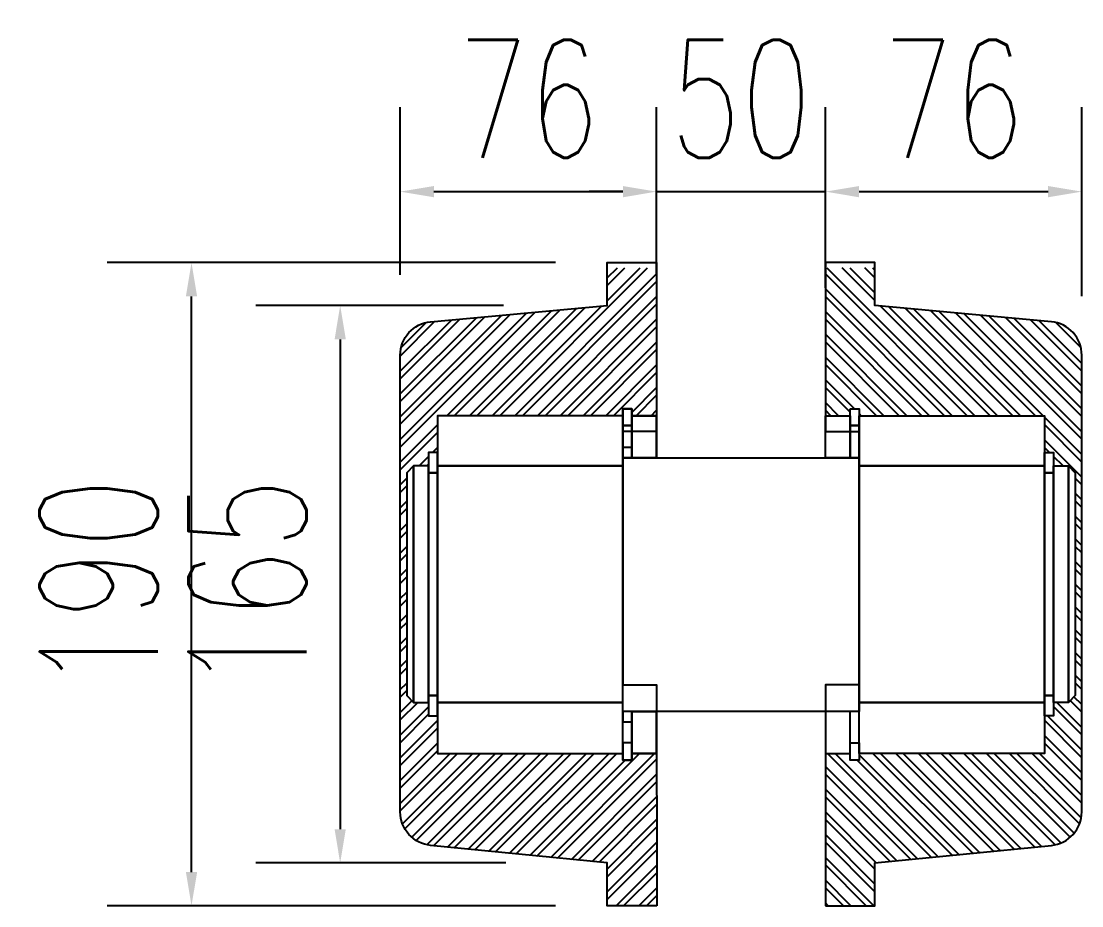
# Model space of a CAD drawing. Header units: millimetres. Extents: x -1443632 to -1307761, y 1430256 to 1527696.
# Drawn here: x -1430084.8 to -1429770.5, y 1498276.1 to 1498538 of the extents above; entities that cross this region are included whole.
import ezdxf

# ---------------------------------------------------------------- set-up
doc = ezdxf.new("R2010")
doc.units = ezdxf.units.MM
doc.header["$LTSCALE"] = 10
doc.layers.get('DEFPOINTS').update_dxf_attribs({"linetype": 'CONTINUOUS'})
for name, color, linetype in [('PUB_DIM', 3, 'CONTINUOUS'), ('WALL', 9, 'CONTINUOUS'), ('钢', 172, 'CONTINUOUS')]:
    doc.layers.add(name, color=color, linetype=linetype)
doc.styles.add('STANDARD_T3', font='simplex.shx', dxfattribs={"width": 0.7, "bigfont": 'gbcbig.shx'})
doc.dimstyles.new('W&&10', dxfattribs={"dimtxt": 35, "dimasz": 10, "dimexe": 25, "dimexo": 30, "dimgap": 10, "dimtad": 1, "dimdec": 0, "dimzin": 0, "dimdsep": 46, "dimtxsty": 'STANDARD_T3', "dimcen": 0.09, "dimclrd": 1, "dimclre": 1, "dimclrt": 7, "dimazin": 2, "dimtfac": 1, "dimtdec": 0, "dimtix": 1, "dimtmove": 2, "dimatfit": 3, "dimfxl": 0, "dimtolj": 1, "dimtzin": 0, "dimarcsym": 0})

# ---------------------------------------------------------------- blocks, each defined once
blk = doc.blocks.new('*D916')
at = {"layer": 'DEFPOINTS', "color": 0, "transparency": 16777216}
for p in [(-1429846.53, 1498487.57), (-1429896.53, 1498456.56), (-1429846.53, 1498456.56)]:
    blk.add_point(p, dxfattribs=at)
at = {"layer": 'PUB_DIM', "color": 1, "lineweight": -2, "transparency": 16777216}
for p, q in [((-1429896.53, 1498486.56), (-1429896.53, 1498512.57)), ((-1429846.53, 1498486.56), (-1429846.53, 1498512.57)), ((-1429906.53, 1498487.57), (-1429916.53, 1498487.57)), ((-1429896.53, 1498487.57), (-1429846.53, 1498487.57)), ((-1429836.53, 1498487.57), (-1429826.53, 1498487.57))]:
    blk.add_line(p, q, dxfattribs=at)
at = {"layer": 'PUB_DIM', "color": 1, "transparency": 16777216}
for points in [[(-1429906.53, 1498489.23), (-1429906.53, 1498485.9), (-1429896.53, 1498487.57)], [(-1429836.53, 1498489.23), (-1429836.53, 1498485.9), (-1429846.53, 1498487.57)]]:
    blk.add_solid(points, dxfattribs=at)
at = {"layer": 'PUB_DIM', "color": 7, "transparency": 16777216, "insert": (-1429871.53, 1498515.07), "char_height": 35, "attachment_point": 5, "style": 'STANDARD_T3'}
blk.add_mtext('\\A1;50', dxfattribs=at)
blk = doc.blocks.new('*D917')
at = {"layer": 'DEFPOINTS', "color": 0, "transparency": 16777216}
for p in [(-1429896.53, 1498487.57), (-1429972.52, 1498432.89), (-1429896.53, 1498432.89)]:
    blk.add_point(p, dxfattribs=at)
at = {"layer": 'PUB_DIM', "color": 1, "lineweight": -2, "transparency": 16777216}
for p, q in [((-1429972.52, 1498462.89), (-1429972.52, 1498512.57)), ((-1429896.53, 1498462.89), (-1429896.53, 1498512.57)), ((-1429962.52, 1498487.57), (-1429906.53, 1498487.57))]:
    blk.add_line(p, q, dxfattribs=at)
at = {"layer": 'PUB_DIM', "color": 1, "transparency": 16777216}
for points in [[(-1429962.52, 1498489.23), (-1429962.52, 1498485.9), (-1429972.52, 1498487.57)], [(-1429906.53, 1498489.23), (-1429906.53, 1498485.9), (-1429896.53, 1498487.57)]]:
    blk.add_solid(points, dxfattribs=at)
at = {"layer": 'PUB_DIM', "color": 7, "transparency": 16777216, "insert": (-1429934.52, 1498515.07), "char_height": 35, "attachment_point": 5, "style": 'STANDARD_T3'}
blk.add_mtext('\\A1;76', dxfattribs=at)
blk = doc.blocks.new('*D918')
at = {"layer": 'DEFPOINTS', "color": 0, "transparency": 16777216}
for p in [(-1429770.55, 1498487.57), (-1429846.53, 1498429.09), (-1429770.55, 1498426.61)]:
    blk.add_point(p, dxfattribs=at)
at = {"layer": 'PUB_DIM', "color": 1, "lineweight": -2, "transparency": 16777216}
for p, q in [((-1429846.53, 1498459.09), (-1429846.53, 1498512.57)), ((-1429770.55, 1498456.61), (-1429770.55, 1498512.57)), ((-1429836.53, 1498487.57), (-1429780.55, 1498487.57))]:
    blk.add_line(p, q, dxfattribs=at)
at = {"layer": 'PUB_DIM', "color": 1, "transparency": 16777216}
for points in [[(-1429836.53, 1498489.23), (-1429836.53, 1498485.9), (-1429846.53, 1498487.57)], [(-1429780.55, 1498489.23), (-1429780.55, 1498485.9), (-1429770.55, 1498487.57)]]:
    blk.add_solid(points, dxfattribs=at)
at = {"layer": 'PUB_DIM', "color": 7, "transparency": 16777216, "insert": (-1429808.54, 1498515.07), "char_height": 35, "attachment_point": 5, "style": 'STANDARD_T3'}
blk.add_mtext('\\A1;76', dxfattribs=at)
blk = doc.blocks.new('*D919')
at = {"layer": 'DEFPOINTS', "color": 0, "transparency": 16777216}
for p in [(-1429911.88, 1498453.82), (-1429990.31, 1498288.75), (-1429911.21, 1498288.75)]:
    blk.add_point(p, dxfattribs=at)
at = {"layer": 'PUB_DIM', "color": 1, "lineweight": -2, "transparency": 16777216}
for p, q in [((-1429941.88, 1498453.82), (-1430015.31, 1498453.82)), ((-1429990.31, 1498443.82), (-1429990.31, 1498298.75)), ((-1429941.21, 1498288.75), (-1430015.31, 1498288.75))]:
    blk.add_line(p, q, dxfattribs=at)
at = {"layer": 'PUB_DIM', "color": 1, "transparency": 16777216}
for points in [[(-1429991.97, 1498443.82), (-1429988.64, 1498443.82), (-1429990.31, 1498453.82)], [(-1429991.97, 1498298.75), (-1429988.64, 1498298.75), (-1429990.31, 1498288.75)]]:
    blk.add_solid(points, dxfattribs=at)
at = {"layer": 'PUB_DIM', "color": 7, "transparency": 16777216, "insert": (-1430017.81, 1498371.28), "char_height": 35, "attachment_point": 5, "rotation": 90, "style": 'STANDARD_T3'}
blk.add_mtext('\\A1;165', dxfattribs=at)
blk = doc.blocks.new('*D920')
at = {"layer": 'DEFPOINTS', "color": 0, "transparency": 16777216}
for p in [(-1430034.37, 1498466.55), (-1429896.52, 1498466.55), (-1429896.52, 1498276.08)]:
    blk.add_point(p, dxfattribs=at)
at = {"layer": 'PUB_DIM', "color": 1, "lineweight": -2, "transparency": 16777216}
for p, q in [((-1429926.52, 1498466.55), (-1430059.37, 1498466.55)), ((-1430034.37, 1498286.08), (-1430034.37, 1498456.55)), ((-1429926.52, 1498276.08), (-1430059.37, 1498276.08))]:
    blk.add_line(p, q, dxfattribs=at)
at = {"layer": 'PUB_DIM', "color": 1, "transparency": 16777216}
for points in [[(-1430036.03, 1498456.55), (-1430032.7, 1498456.55), (-1430034.37, 1498466.55)], [(-1430036.03, 1498286.08), (-1430032.7, 1498286.08), (-1430034.37, 1498276.08)]]:
    blk.add_solid(points, dxfattribs=at)
at = {"layer": 'PUB_DIM', "color": 7, "transparency": 16777216, "insert": (-1430061.87, 1498371.31), "char_height": 35, "attachment_point": 5, "rotation": 90, "style": 'STANDARD_T3'}
blk.add_mtext('\\A1;190', dxfattribs=at)

msp = doc.modelspace()

# ---------------------------------------------------------------- hatches: boundary and pattern name
at = {"layer": 'WALL'}
h = msp.add_hatch(dxfattribs=at)
h.set_pattern_fill('ANSI32', color=256)
h.set_pattern_definition([(45, (-3000171.4444, -916788.682), (-3.3675960454, 3.3675960454), []), (45, (-3000169.1993, -916788.682), (-3.3675960454, 3.3675960454), [])])
edge = h.paths.add_edge_path()
edge.add_line((-1429896.53, 1498465.05), (-1429911.22, 1498465.05))
edge.add_line((-1429911.22, 1498465.05), (-1429911.22, 1498453.88))
edge.add_line((-1429911.22, 1498453.88), (-1429963.51, 1498449.06))
edge.add_arc((-1429962.52, 1498439.11), 10, 95.7106, 180)
edge.add_line((-1429972.52, 1498439.11), (-1429972.52, 1498303.91))
edge.add_arc((-1429962.52, 1498303.91), 10, 180, 264.321)
edge.add_line((-1429963.51, 1498293.96), (-1429911.21, 1498288.75))
edge.add_line((-1429911.21, 1498288.75), (-1429911.21, 1498276.08))
edge.add_line((-1429911.21, 1498276.08), (-1429896.52, 1498276.08))
edge.add_line((-1429896.52, 1498276.08), (-1429896.53, 1498321.18))
edge.add_line((-1429896.53, 1498321.18), (-1429903.87, 1498321.18))
edge.add_line((-1429903.87, 1498321.18), (-1429903.88, 1498319.19))
edge.add_line((-1429903.88, 1498319.19), (-1429906.55, 1498319.19))
edge.add_line((-1429906.55, 1498319.19), (-1429906.55, 1498321.19))
edge.add_line((-1429906.55, 1498321.19), (-1429961.45, 1498321.19))
edge.add_line((-1429961.45, 1498321.19), (-1429961.44, 1498332.3))
edge.add_line((-1429961.44, 1498332.3), (-1429964.11, 1498332.3))
edge.add_line((-1429964.11, 1498332.3), (-1429964.11, 1498336.31))
edge.add_line((-1429964.11, 1498336.31), (-1429968.55, 1498336.31))
edge.add_line((-1429968.55, 1498336.31), (-1429970.56, 1498338.31))
edge.add_line((-1429970.56, 1498338.31), (-1429970.56, 1498404.32))
edge.add_line((-1429970.56, 1498404.32), (-1429968.56, 1498406.32))
edge.add_line((-1429968.56, 1498406.32), (-1429964.12, 1498406.32))
edge.add_line((-1429964.12, 1498406.32), (-1429964.12, 1498410.32))
edge.add_line((-1429964.12, 1498410.32), (-1429961.45, 1498410.32))
edge.add_line((-1429961.45, 1498410.32), (-1429961.44, 1498421.21))
edge.add_line((-1429961.44, 1498421.21), (-1429906.54, 1498421.21))
edge.add_line((-1429906.54, 1498421.21), (-1429906.54, 1498423.21))
edge.add_line((-1429906.54, 1498423.21), (-1429903.87, 1498423.21))
edge.add_line((-1429903.87, 1498423.21), (-1429903.87, 1498421.21))
edge.add_line((-1429903.87, 1498421.21), (-1429896.53, 1498421.21))
edge.add_line((-1429896.53, 1498421.21), (-1429896.53, 1498465.05))
h = msp.add_hatch(dxfattribs=at)
h.set_pattern_fill('ANSI32', color=256, angle=90)
h.set_pattern_definition([(135, (-3000171.4444, -916788.682), (-3.3675960454, -3.3675960454), []), (135, (-3000171.4444, -916786.437), (-3.3675960454, -3.3675960454), [])])
edge = h.paths.add_edge_path()
edge.add_line((-1429779.71, 1498449.08), (-1429831.84, 1498453.88))
edge.add_line((-1429831.84, 1498453.88), (-1429831.84, 1498465.05))
edge.add_line((-1429831.84, 1498465.05), (-1429846.53, 1498465.05))
edge.add_line((-1429846.53, 1498465.05), (-1429846.54, 1498421.21))
edge.add_line((-1429846.54, 1498421.21), (-1429839.2, 1498421.21))
edge.add_line((-1429839.2, 1498421.21), (-1429839.2, 1498423.21))
edge.add_line((-1429839.2, 1498423.21), (-1429836.53, 1498423.21))
edge.add_line((-1429836.53, 1498423.21), (-1429836.53, 1498421.21))
edge.add_line((-1429836.53, 1498421.21), (-1429781.63, 1498421.21))
edge.add_line((-1429781.63, 1498421.21), (-1429781.62, 1498410.32))
edge.add_line((-1429781.62, 1498410.32), (-1429778.95, 1498410.32))
edge.add_line((-1429778.95, 1498410.32), (-1429778.95, 1498406.32))
edge.add_line((-1429778.95, 1498406.32), (-1429774.51, 1498406.32))
edge.add_line((-1429774.51, 1498406.32), (-1429772.52, 1498404.32))
edge.add_line((-1429772.52, 1498404.32), (-1429772.52, 1498338.31))
edge.add_line((-1429772.52, 1498338.31), (-1429774.51, 1498336.31))
edge.add_line((-1429774.51, 1498336.31), (-1429778.95, 1498336.31))
edge.add_line((-1429778.95, 1498336.31), (-1429778.95, 1498332.3))
edge.add_line((-1429778.95, 1498332.3), (-1429781.62, 1498332.3))
edge.add_line((-1429781.62, 1498332.3), (-1429781.63, 1498321.19))
edge.add_line((-1429781.63, 1498321.19), (-1429836.53, 1498321.19))
edge.add_line((-1429836.53, 1498321.19), (-1429836.52, 1498319.19))
edge.add_line((-1429836.52, 1498319.19), (-1429839.19, 1498319.19))
edge.add_line((-1429839.19, 1498319.19), (-1429839.19, 1498321.19))
edge.add_line((-1429839.19, 1498321.19), (-1429846.53, 1498321.19))
edge.add_line((-1429846.53, 1498321.19), (-1429846.54, 1498276.08))
edge.add_line((-1429846.54, 1498276.08), (-1429831.85, 1498276.08))
edge.add_line((-1429831.85, 1498276.08), (-1429831.85, 1498288.75))
edge.add_line((-1429831.85, 1498288.75), (-1429779.55, 1498293.96))
edge.add_arc((-1429780.55, 1498303.91), 10, 275.7106, 360)
edge.add_line((-1429770.55, 1498303.91), (-1429770.55, 1498439.11))
edge.add_arc((-1429780.55, 1498439.11), 10, 360, 445.1797)

# ---------------------------------------------------------------- linework, layer by layer
at = {"layer": '钢', "color": 140}
for points in [[(-1429896.52, 1498276.08), (-1429911.21, 1498276.08), (-1429911.21, 1498288.75), (-1429963.51, 1498293.96, -0.385314), (-1429972.52, 1498303.91), (-1429972.52, 1498439.11, -0.385314), (-1429963.51, 1498449.06), (-1429911.22, 1498453.88), (-1429911.22, 1498466.55), (-1429896.53, 1498466.55), (-1429896.53, 1498466.55), (-1429896.53, 1498416.51), (-1429906.53, 1498416.51), (-1429906.53, 1498341.51), (-1429896.53, 1498341.51)], [(-1429846.54, 1498276.08), (-1429831.85, 1498276.08), (-1429831.85, 1498288.75), (-1429779.55, 1498293.96, 0.385314), (-1429770.55, 1498303.91), (-1429770.55, 1498439.11, 0.385314), (-1429779.55, 1498449.06), (-1429831.84, 1498453.88), (-1429831.84, 1498466.55), (-1429846.53, 1498466.55), (-1429846.53, 1498466.55), (-1429846.53, 1498416.51), (-1429836.53, 1498416.51), (-1429836.53, 1498341.51), (-1429846.53, 1498341.51)]]:
    msp.add_lwpolyline(points, format="xyb", close=True, dxfattribs=at)
for points in [[(-1429906.55, 1498423.21), (-1429903.88, 1498423.21), (-1429903.88, 1498408.77), (-1429906.55, 1498408.77)], [(-1429903.88, 1498423.21), (-1429906.55, 1498423.21), (-1429906.55, 1498418.32), (-1429903.88, 1498418.32)], [(-1429839.2, 1498423.21), (-1429836.53, 1498423.21), (-1429836.53, 1498418.32), (-1429839.2, 1498418.32)], [(-1429906.55, 1498421.21), (-1429961.45, 1498421.21), (-1429961.45, 1498406.32), (-1429906.55, 1498406.32)], [(-1429903.88, 1498421.21), (-1429896.54, 1498421.21), (-1429896.54, 1498408.77), (-1429903.88, 1498408.77)], [(-1429896.54, 1498421.21), (-1429903.88, 1498421.21), (-1429903.88, 1498408.77), (-1429896.54, 1498408.77)], [(-1429846.53, 1498421.21), (-1429839.2, 1498421.21), (-1429839.2, 1498408.77), (-1429846.53, 1498408.77)], [(-1429836.53, 1498421.21), (-1429781.63, 1498421.21), (-1429781.63, 1498406.32), (-1429836.53, 1498406.32)], [(-1429903.88, 1498418.32), (-1429906.55, 1498418.32), (-1429906.55, 1498408.77), (-1429903.88, 1498408.77)], [(-1429839.2, 1498418.32), (-1429836.53, 1498418.32), (-1429836.53, 1498408.77), (-1429839.2, 1498408.77)], [(-1429961.45, 1498410.32), (-1429964.12, 1498410.32), (-1429964.12, 1498404.32), (-1429961.45, 1498404.32)], [(-1429906.55, 1498411.88), (-1429903.88, 1498411.88), (-1429903.88, 1498408.77), (-1429906.55, 1498408.77)], [(-1429781.63, 1498410.32), (-1429778.96, 1498410.32), (-1429778.96, 1498404.32), (-1429781.63, 1498404.32)], [(-1429906.55, 1498408.77), (-1429836.53, 1498408.77), (-1429836.53, 1498333.64), (-1429906.55, 1498333.64)], [(-1429964.12, 1498406.32), (-1429968.56, 1498406.32), (-1429968.56, 1498336.31), (-1429964.12, 1498336.31)], [(-1429961.45, 1498404.32), (-1429964.12, 1498404.32), (-1429964.12, 1498338.31), (-1429961.45, 1498338.31)], [(-1429906.55, 1498406.32), (-1429961.45, 1498406.32), (-1429961.45, 1498336.31), (-1429906.55, 1498336.31)], [(-1429836.53, 1498406.32), (-1429781.63, 1498406.32), (-1429781.63, 1498336.31), (-1429836.53, 1498336.31)], [(-1429781.63, 1498404.32), (-1429778.96, 1498404.32), (-1429778.96, 1498338.31), (-1429781.63, 1498338.31)], [(-1429778.96, 1498406.32), (-1429774.52, 1498406.32), (-1429774.52, 1498336.31), (-1429778.96, 1498336.31)], [(-1429961.45, 1498338.31), (-1429964.12, 1498338.31), (-1429964.12, 1498332.3), (-1429961.45, 1498332.3)], [(-1429781.63, 1498338.31), (-1429778.96, 1498338.31), (-1429778.96, 1498332.3), (-1429781.63, 1498332.3)], [(-1429906.55, 1498336.31), (-1429961.45, 1498336.31), (-1429961.45, 1498321.19), (-1429906.55, 1498321.19)], [(-1429836.53, 1498336.31), (-1429781.63, 1498336.31), (-1429781.63, 1498321.19), (-1429836.53, 1498321.19)], [(-1429906.55, 1498330.53), (-1429903.88, 1498330.53), (-1429903.88, 1498333.64), (-1429906.55, 1498333.64)], [(-1429903.88, 1498321.19), (-1429896.54, 1498321.19), (-1429896.54, 1498333.64), (-1429903.88, 1498333.64)], [(-1429896.54, 1498321.19), (-1429903.88, 1498321.19), (-1429903.88, 1498333.64), (-1429896.54, 1498333.64)], [(-1429846.53, 1498321.19), (-1429839.2, 1498321.19), (-1429839.2, 1498333.64), (-1429846.53, 1498333.64)], [(-1429906.55, 1498330.53), (-1429903.88, 1498330.53), (-1429903.88, 1498319.19), (-1429906.55, 1498319.19)], [(-1429903.88, 1498324.3), (-1429906.55, 1498324.3), (-1429906.55, 1498319.19), (-1429903.88, 1498319.19)], [(-1429839.2, 1498324.3), (-1429836.53, 1498324.3), (-1429836.53, 1498319.19), (-1429839.2, 1498319.19)]]:
    msp.add_lwpolyline(points, close=True, dxfattribs=at)
for points in [[(-1429968.56, 1498336.31), (-1429968.56, 1498406.32), (-1429970.56, 1498404.32), (-1429970.56, 1498338.31), (-1429968.56, 1498336.31)], [(-1429774.52, 1498336.31), (-1429774.52, 1498406.32), (-1429772.52, 1498404.32), (-1429772.52, 1498338.31), (-1429774.52, 1498336.31)]]:
    msp.add_lwpolyline(points, dxfattribs=at)

# ---------------------------------------------------------------- dimensions: what is measured, and where the dimension line sits
at = {"layer": 'PUB_DIM', "color": 0}
for base, p1, p2, picture, middle in [((-1429896.53, 1498487.57), (-1429972.52, 1498432.89), (-1429896.53, 1498432.89), '*D917', (-1429934.52, 1498515.07)), ((-1429846.53, 1498487.57), (-1429896.53, 1498456.56), (-1429846.53, 1498456.56), '*D916', (-1429871.53, 1498515.07)), ((-1429770.55, 1498487.57), (-1429846.53, 1498429.09), (-1429770.55, 1498426.61), '*D918', (-1429808.54, 1498515.07))]:
    dim = msp.add_linear_dim(base=base, p1=p1, p2=p2, dimstyle='W&&10', dxfattribs=at)
    dim.commit()
    dim.dimension.update_dxf_attribs({"geometry": picture, "text_midpoint": middle})
for base, p1, p2, picture, middle in [((-1430034.37, 1498466.55), (-1429896.52, 1498276.08), (-1429896.52, 1498466.55), '*D920', (-1430061.87, 1498371.31)), ((-1429990.31, 1498288.75), (-1429911.88, 1498453.82), (-1429911.21, 1498288.75), '*D919', (-1430017.81, 1498371.28))]:
    dim = msp.add_linear_dim(base=base, p1=p1, p2=p2, angle=90, dimstyle='W&&10', dxfattribs=at)
    dim.commit()
    dim.dimension.update_dxf_attribs({"geometry": picture, "text_midpoint": middle})

doc.saveas('drawing.dxf')
